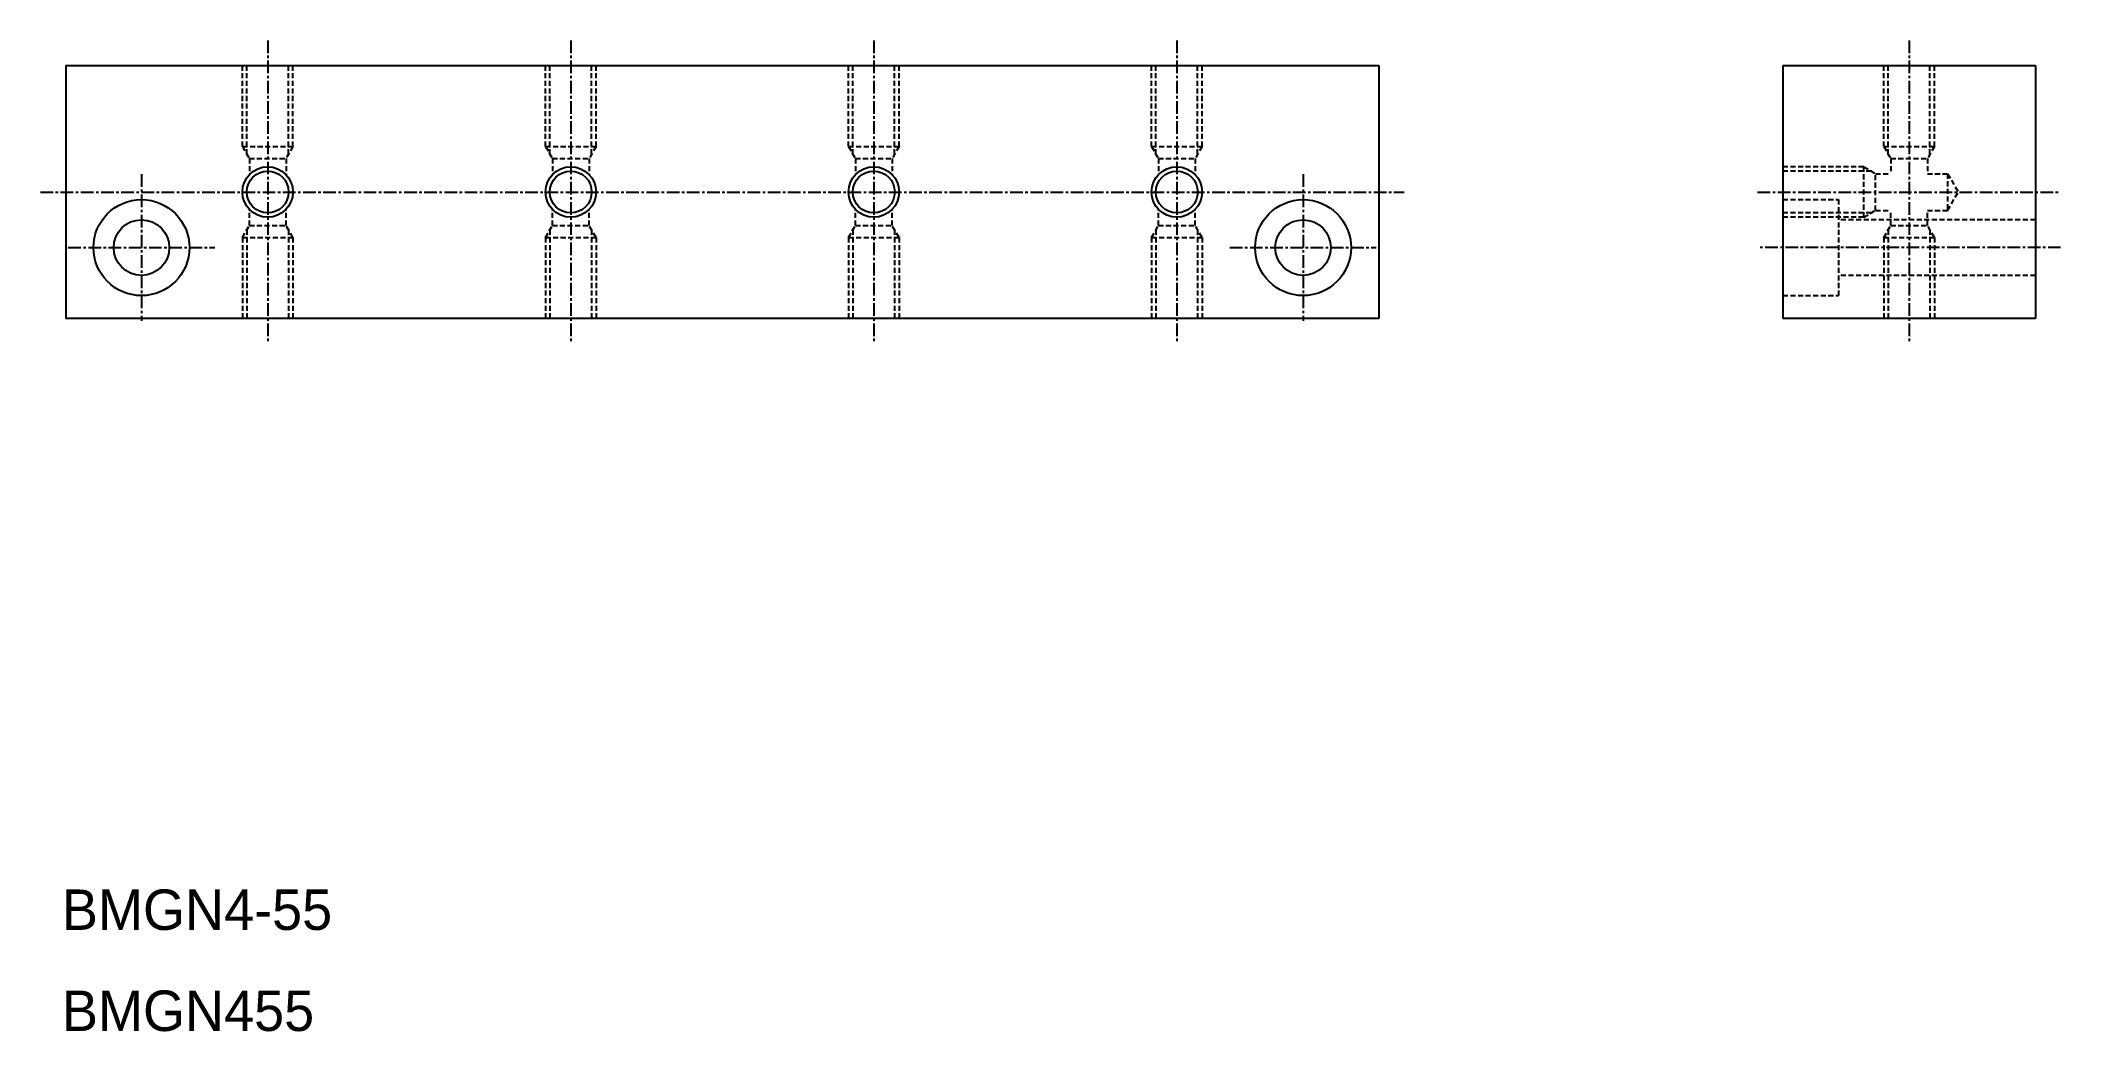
# Model space of a CAD drawing. Extents: x 3997 to 4197, y 11891 to 11989.
import ezdxf

# ---------------------------------------------------------------- set-up
doc = ezdxf.new("R2010")
doc.units = 0
doc.linetypes.add('CENTER', pattern=[2, 1.25, -0.25, 0.25, -0.25])
doc.linetypes.add('DASHED', pattern=[0.75, 0.5, -0.25])
doc.layers.get('0').update_dxf_attribs({"linetype": 'CONTINUOUS'})
doc.layers.add('CENTER', color=1, linetype='CENTER')

msp = doc.modelspace()

# ---------------------------------------------------------------- linework, layer by layer
at = {"color": 7, "linetype": 'CONTINUOUS'}
for p, q in [((3999.16, 11986.59), (4129.16, 11986.59)), ((3999.16, 11986.59), (3999.16, 11961.59)), ((4129.16, 11986.59), (4129.16, 11961.59)), ((4169.16, 11986.59), (4169.16, 11961.59)), ((4169.16, 11986.59), (4194.16, 11986.59)), ((4194.16, 11986.59), (4194.16, 11961.59)), ((4129.16, 11961.59), (3999.16, 11961.59)), ((4194.16, 11961.59), (4169.16, 11961.59))]:
    msp.add_line(p, q, dxfattribs=at)
at = {"color": 3, "linetype": 'DASHED'}
for p, q in [((4016.66, 11978.59), (4016.66, 11986.59)), ((4017.09, 11977.84), (4017.09, 11986.59)), ((4021.22, 11977.84), (4021.22, 11986.59)), ((4021.66, 11978.59), (4021.66, 11986.59)), ((4046.66, 11978.59), (4046.66, 11986.59)), ((4047.09, 11977.84), (4047.09, 11986.59)), ((4051.22, 11977.84), (4051.22, 11986.59)), ((4051.66, 11978.59), (4051.66, 11986.59)), ((4076.66, 11978.59), (4076.66, 11986.59)), ((4077.09, 11977.84), (4077.09, 11986.59)), ((4081.22, 11977.84), (4081.22, 11986.59)), ((4081.66, 11978.59), (4081.66, 11986.59)), ((4106.66, 11978.59), (4106.66, 11986.59)), ((4107.09, 11977.84), (4107.09, 11986.59)), ((4111.22, 11977.84), (4111.22, 11986.59)), ((4111.66, 11978.59), (4111.66, 11986.59)), ((4179.16, 11978.59), (4179.16, 11986.59)), ((4179.59, 11977.84), (4179.59, 11986.59)), ((4183.72, 11977.84), (4183.72, 11986.59)), ((4184.16, 11978.59), (4184.16, 11986.59)), ((4016.66, 11978.59), (4021.66, 11978.59)), ((4016.66, 11978.59), (4017.34, 11977.4)), ((4021.66, 11978.59), (4020.97, 11977.4)), ((4046.66, 11978.59), (4047.34, 11977.4)), ((4046.66, 11978.59), (4051.66, 11978.59)), ((4051.66, 11978.59), (4050.97, 11977.4)), ((4076.66, 11978.59), (4077.34, 11977.4)), ((4076.66, 11978.59), (4081.66, 11978.59)), ((4081.66, 11978.59), (4080.97, 11977.4)), ((4106.66, 11978.59), (4111.66, 11978.59)), ((4106.66, 11978.59), (4107.34, 11977.4)), ((4111.66, 11978.59), (4110.97, 11977.4)), ((4179.16, 11978.59), (4184.16, 11978.59)), ((4179.16, 11978.59), (4179.84, 11977.4)), ((4184.16, 11978.59), (4183.47, 11977.4)), ((4017.34, 11977.4), (4020.97, 11977.4)), ((4017.34, 11977.4), (4017.34, 11975.8)), ((4020.97, 11977.4), (4020.97, 11975.8)), ((4047.34, 11977.4), (4047.34, 11975.8)), ((4047.34, 11977.4), (4050.97, 11977.4)), ((4050.97, 11977.4), (4050.97, 11975.8)), ((4077.34, 11977.4), (4077.34, 11975.8)), ((4077.34, 11977.4), (4080.97, 11977.4)), ((4080.97, 11977.4), (4080.97, 11975.8)), ((4107.34, 11977.4), (4110.97, 11977.4)), ((4107.34, 11977.4), (4107.34, 11975.8)), ((4110.97, 11977.4), (4110.97, 11975.8)), ((4177.16, 11976.59), (4169.16, 11976.59)), ((4177.91, 11976.15), (4169.16, 11976.15)), ((4177.16, 11971.59), (4177.16, 11976.59)), ((4177.16, 11976.59), (4178.34, 11975.9)), ((4179.84, 11977.4), (4179.84, 11975.9)), ((4179.84, 11977.4), (4183.47, 11977.4)), ((4183.47, 11977.4), (4183.47, 11975.9)), ((4178.34, 11975.9), (4179.84, 11975.9)), ((4178.34, 11972.27), (4178.34, 11975.9)), ((4183.47, 11975.9), (4185.47, 11975.9)), ((4185.47, 11975.9), (4185.47, 11972.27)), ((4185.47, 11975.9), (4186.52, 11974.09)), ((4185.47, 11972.27), (4186.52, 11974.09)), ((4017.34, 11970.77), (4017.34, 11972.37)), ((4020.97, 11970.77), (4020.97, 11972.37)), ((4047.34, 11970.77), (4047.34, 11972.37)), ((4050.97, 11970.77), (4050.97, 11972.37)), ((4077.34, 11970.77), (4077.34, 11972.37)), ((4080.97, 11970.77), (4080.97, 11972.37)), ((4107.34, 11970.77), (4107.34, 11972.37)), ((4110.97, 11970.77), (4110.97, 11972.37)), ((4169.16, 11973.34), (4174.66, 11973.34)), ((4174.66, 11973.34), (4174.66, 11963.84)), ((4177.16, 11971.59), (4178.34, 11972.27)), ((4178.34, 11972.27), (4179.84, 11972.27)), ((4179.84, 11970.77), (4179.84, 11972.27)), ((4183.47, 11972.27), (4185.47, 11972.27)), ((4183.47, 11970.77), (4183.47, 11972.27)), ((4016.66, 11969.59), (4017.34, 11970.77)), ((4017.09, 11970.34), (4017.09, 11961.59)), ((4017.34, 11970.77), (4020.97, 11970.77)), ((4021.66, 11969.59), (4020.97, 11970.77)), ((4021.22, 11970.34), (4021.22, 11961.59)), ((4046.66, 11969.59), (4047.34, 11970.77)), ((4047.09, 11970.34), (4047.09, 11961.59)), ((4047.34, 11970.77), (4050.97, 11970.77)), ((4051.66, 11969.59), (4050.97, 11970.77)), ((4051.22, 11970.34), (4051.22, 11961.59)), ((4076.66, 11969.59), (4077.34, 11970.77)), ((4077.09, 11970.34), (4077.09, 11961.59)), ((4077.34, 11970.77), (4080.97, 11970.77)), ((4081.66, 11969.59), (4080.97, 11970.77)), ((4081.22, 11970.34), (4081.22, 11961.59)), ((4106.66, 11969.59), (4107.34, 11970.77)), ((4107.09, 11970.34), (4107.09, 11961.59)), ((4107.34, 11970.77), (4110.97, 11970.77)), ((4111.66, 11969.59), (4110.97, 11970.77)), ((4111.22, 11970.34), (4111.22, 11961.59)), ((4177.91, 11972.02), (4169.16, 11972.02)), ((4177.16, 11971.59), (4169.16, 11971.59)), ((4194.16, 11971.34), (4174.66, 11971.34)), ((4179.16, 11969.59), (4179.84, 11970.77)), ((4179.59, 11970.34), (4179.59, 11961.59)), ((4179.84, 11970.77), (4183.47, 11970.77)), ((4184.16, 11969.59), (4183.47, 11970.77)), ((4183.72, 11970.34), (4183.72, 11961.59)), ((4016.66, 11969.59), (4021.66, 11969.59)), ((4016.66, 11969.59), (4016.66, 11961.59)), ((4021.66, 11969.59), (4021.66, 11961.59)), ((4046.66, 11969.59), (4046.66, 11961.59)), ((4046.66, 11969.59), (4051.66, 11969.59)), ((4051.66, 11969.59), (4051.66, 11961.59)), ((4076.66, 11969.59), (4076.66, 11961.59)), ((4076.66, 11969.59), (4081.66, 11969.59)), ((4081.66, 11969.59), (4081.66, 11961.59)), ((4106.66, 11969.59), (4111.66, 11969.59)), ((4106.66, 11969.59), (4106.66, 11961.59)), ((4111.66, 11969.59), (4111.66, 11961.59)), ((4179.16, 11969.59), (4184.16, 11969.59)), ((4179.16, 11969.59), (4179.16, 11961.59)), ((4184.16, 11969.59), (4184.16, 11961.59)), ((4194.16, 11965.84), (4174.66, 11965.84)), ((4169.16, 11963.84), (4174.66, 11963.84))]:
    msp.add_line(p, q, dxfattribs=at)
at = {"color": 3, "linetype": 'CONTINUOUS'}
for centre in [(4019.16, 11974.09), (4049.16, 11974.09), (4079.16, 11974.09), (4109.16, 11974.09)]:
    msp.add_circle(centre, 2.5, dxfattribs=at)
at = {"color": 7, "linetype": 'CONTINUOUS'}
for centre, radius in [((4019.16, 11974.09), 2.07), ((4049.16, 11974.09), 2.07), ((4079.16, 11974.09), 2.07), ((4109.16, 11974.09), 2.07), ((4006.66, 11968.59), 4.75), ((4121.66, 11968.59), 4.75), ((4006.66, 11968.59), 2.75), ((4121.66, 11968.59), 2.75)]:
    msp.add_circle(centre, radius, dxfattribs=at)
at = {"layer": 'CENTER', "color": 1, "linetype": 'CENTER'}
for p, q in [((4019.16, 11989.09), (4019.16, 11959.09)), ((4049.16, 11989.09), (4049.16, 11959.09)), ((4079.16, 11989.09), (4079.16, 11959.09)), ((4109.16, 11989.09), (4109.16, 11959.09)), ((4181.66, 11989.09), (4181.66, 11959.09)), ((3996.66, 11974.09), (4131.66, 11974.09)), ((4006.66, 11975.84), (4006.66, 11961.34)), ((4121.66, 11975.84), (4121.66, 11961.34)), ((4166.66, 11974.09), (4196.66, 11974.09)), ((3999.41, 11968.59), (4013.91, 11968.59)), ((4114.41, 11968.59), (4128.91, 11968.59)), ((4196.66, 11968.59), (4166.66, 11968.59))]:
    msp.add_line(p, q, dxfattribs=at)

# ---------------------------------------------------------------- texts
at = {"color": 7, "linetype": 'CONTINUOUS'}
for s, p in [('BMGN4-55', (3998.79, 11901.09)), ('BMGN455', (3998.79, 11891.09))]:
    msp.add_text(s, height=4, dxfattribs=at).set_placement(p)

doc.saveas('drawing.dxf')
